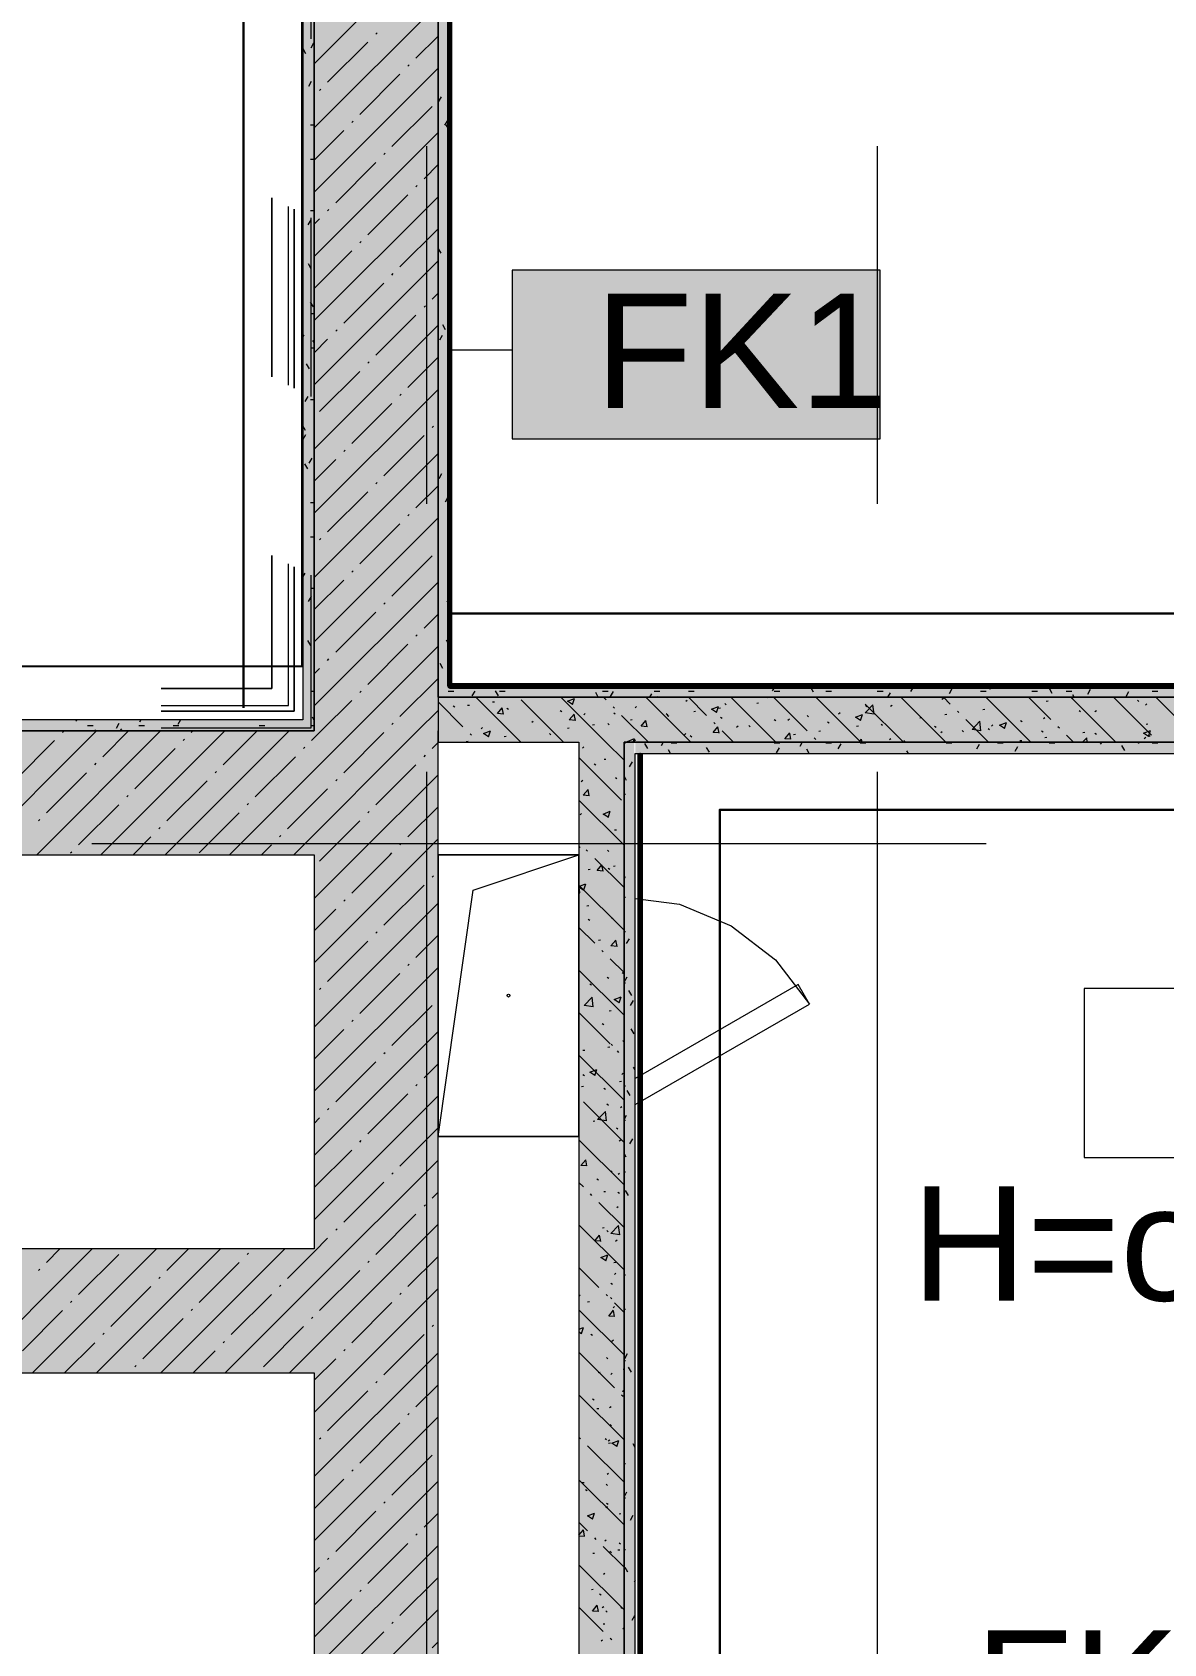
# Model space of a CAD drawing. Header units: millimetres. Extents: x -3817 to 677485, y -22715 to 103890.
# Drawn here: x 41903 to 43911, y 15490 to 18352 of the extents above; entities that cross this region are included whole.
import ezdxf

# ---------------------------------------------------------------- set-up
doc = ezdxf.new("R2010")
doc.units = ezdxf.units.MM
doc.layers.add('PDF _Геометрия', color=7, linetype='Continuous', true_color=0x1d1d1d)
doc.layers.add('PDF _Сплошная заливка', color=7, linetype='Continuous', true_color=0xffffff)
doc.layers.add('PDF _Текст', color=7, linetype='Continuous')
doc.styles.add('PDF GOST-Common', font='arial.ttf')

msp = doc.modelspace()

# ---------------------------------------------------------------- hatches: boundary and pattern name
at = {"layer": 'PDF _Сплошная заливка', "transparency": 33554559}
for points in [[(46153.3, 17171.3), (46173.3, 17171.3), (46173.3, 17191.3), (42643.3, 17191.3), (42643.3, 17171.3), (45940.2, 17171.3)], [(42953.3, 17091.3), (46153.3, 17091.3), (46153.3, 17171.3), (42623.3, 17171.3), (42623.3, 17091.3), (42873.3, 17091.3)], [(40483.3, 16891.3), (42623.3, 16891.3), (42623.3, 17111.3), (39003.3, 17111.3), (39003.3, 16891.3), (40002.8, 16891.3)], [(42873.3, 14211.3), (42953.3, 14211.3), (42953.3, 17091.3), (42873.3, 17091.3), (42873.3, 15710.7)], [(42953.3, 14231.3), (42973.3, 14231.3), (42971.5, 17091.3), (42953.3, 17091.3), (42953.3, 15710.7)], [(45713.3, 17071.3), (45733.3, 17071.3), (45733.3, 17091.3), (42973.3, 17091.3), (42973.3, 17071.3), (45569.1, 17071.3)], [(42403.3, 14211.3), (42623.3, 14211.3), (42623.3, 16891.3), (42403.3, 16891.3), (42403.3, 15710.7)]]:
    msp.add_hatch(color=256, dxfattribs=at).paths.add_polyline_path(points)

# ---------------------------------------------------------------- linework, layer by layer
msp.add_lwpolyline([(39055.7, 17226.2), (42382.3, 17226.2), (42382.3, 25282.3), (39055.7, 25282.3)], close=True)
at = {"layer": 'PDF _Геометрия', "color": 9, "lineweight": 9, "true_color": 0xc0c0c0}
for points in [[(42403.3, 18611.3), (42403.3, 17111.3), (39155.8, 17111.3), (42403.3, 17111.3), (42403.3, 17131.3), (42403.3, 25311.3)], [(42383.3, 25290.3), (42383.3, 17131.3), (39023.3, 17131.3), (39023.3, 18620.7)], [(42623.3, 18591.3), (42623.3, 17171.3), (42643.3, 17171.3), (46153.3, 17171.3), (46153.3, 16821.3), (45733.3, 16821.3), (45733.3, 17071.3), (45733.3, 17091.3), (42973.3, 17091.3), (42953.3, 17091.3), (45733.3, 17091.3), (45733.3, 16821.3), (45813.3, 16821.3), (46153.3, 16821.3), (46153.3, 16901.3), (46153.3, 17091.3), (46153.3, 17171.3), (42623.3, 17171.3), (42623.3, 18611.3)], [(42982.3, 17071.3), (45713.3, 17071.3), (45713.3, 16801.3), (45733.3, 16801.3), (46173.3, 16801.3), (46173.3, 16821.3), (46173.3, 17171.3), (46173.3, 17191.3), (46173.3, 17192.3), (42643.3, 17192.3)], [(43452.4, 17192.3), (43464.9, 17192.3), (43488, 17192.3), (43521.3, 17192.3), (43563.7, 17192.3), (43614, 17192.3), (43671, 17192.3), (43732.9, 17192.3), (43798.1, 17192.3), (43864.8, 17192.3), (43931.2, 17192.3)], [(44139.6, 17192.3), (44136.4, 17192.3), (44131.1, 17192.3), (44124.1, 17192.3), (44115.7, 17192.3), (44106.3, 17192.3), (44096.6, 17192.3), (44087.1, 17192.3), (44033.2, 17192.3), (43984.5, 17192.3), (43942.6, 17192.3), (43909.1, 17192.3), (43885.2, 17192.3), (43871.7, 17192.3), (43868.7, 17192.3)], [(43869.1, 17192.3), (43877, 17192.3), (43892.1, 17192.3), (43914.2, 17192.3), (43927.4, 17192.3), (43931.8, 17192.3), (43927.4, 17192.3), (43914.4, 17192.3)], [(42623.3, 14211.3), (42623.3, 16891.3), (42623.3, 17091.3), (42873.3, 17091.3), (42873.3, 14211.3)], [(42973.3, 14231.3), (42973.3, 17071.3), (42981.3, 17071.3)], [(40703.3, 14921.3), (40703.3, 15971.3), (42403.3, 15971.3), (42403.3, 14211.3)]]:
    msp.add_lwpolyline(points, dxfattribs=at)
at = {"layer": 'PDF _Геометрия', "color": 231, "lineweight": 30, "true_color": 0xff80c0}
msp.add_lwpolyline([(42277.8, 17152.3), (42277.8, 24852.6)], dxfattribs=at)
at = {"layer": 'PDF _Геометрия', "color": 253, "lineweight": 9, "true_color": 0xaaaaaa}
for points in [[(40553.3, 19474.9), (40553.3, 19334.1), (40553.3, 18611.3), (39003.3, 18611.3), (39003.3, 17111.3), (42403.3, 17111.3), (42403.3, 18611.3), (42403.3, 22511.3), (40853.3, 22511.3), (40853.3, 19774.9)], [(42603.3, 17514.8), (42603.3, 18149.8)], [(43403.3, 17514.8), (43403.3, 18149.8)], [(42603.3, 15451), (42603.3, 17038.5)], [(43403.3, 15451), (43403.3, 17038.5)], [(42008.8, 16911.4), (43596.3, 16911.4)], [(42973.3, 16813.7), (42981.4, 16812.7)], [(42982.3, 16812.5), (43051.6, 16803.4), (43143.3, 16765.4), (43222, 16705.1), (43282.4, 16626.3)]]:
    msp.add_lwpolyline(points, dxfattribs=at)
at = {"layer": 'PDF _Геометрия', "color": 231, "lineweight": 70, "true_color": 0xff80c0}
for points in [[(46173.8, 17190.7), (46173.8, 17191.7), (42644.3, 17191.7), (42644.3, 18590.3), (43024.3, 18590.3), (43024.3, 18591.3), (43024.3, 19811.3), (43023.3, 19811.3), (43023.3, 18591.3), (42644.3, 18591.3)], [(42643.3, 17192.3), (42643.3, 17191.3)], [(42644.3, 17191.3), (42644.3, 17190.7), (46173.3, 17190.7)]]:
    msp.add_lwpolyline(points, dxfattribs=at)
at = {"layer": 'PDF _Геометрия', "color": 7, "lineweight": 9}
for points in [[(42397.9, 18340.3), (42397.9, 18611.3), (42397.9, 18815.1)], [(42643.3, 17191.3), (42644.3, 17191.3), (46173.3, 17191.3), (42644.3, 17191.3), (42643.3, 17191.3), (42643.3, 17192.3), (42643.3, 18578.3), (42643.3, 18591.3)], [(42357.9, 17725.3), (42357.9, 18042.8)], [(42397.9, 17705.3), (42397.9, 18022.8)], [(42643.8, 17788), (42754.7, 17788)], [(42132, 17156.7), (42357.9, 17156.7), (42357.9, 17407.8)], [(42132, 17116.7), (42397.9, 17116.7), (42397.9, 17387.8)], [(42623.3, 17171.3), (42623.3, 17111.3), (42623.3, 17091.3), (42623.3, 17111.3)], [(42623.3, 16391.3), (42685.8, 16828.8), (42873.3, 16891.3)]]:
    msp.add_lwpolyline(points, dxfattribs=at)
at = {"layer": 'PDF _Геометрия', "color": 231, "lineweight": 9, "true_color": 0xff80c0}
for points in [[(42644.3, 18591.3), (42643.3, 18591.3), (42643.3, 18578.3), (42643.3, 17192.3)], [(42643.3, 17191.3), (42644.3, 17191.3)]]:
    msp.add_lwpolyline(points, dxfattribs=at)
at = {"layer": 'PDF _Геометрия', "lineweight": 9}
for points in [[(42403.3, 18296.2), (42623.3, 18516.2)], [(42403.3, 18182.2), (42623.3, 18402.2)], [(42512.8, 18348.7), (42515.1, 18351.1)], [(42584, 18305.9), (42623.3, 18345.1)], [(42427.2, 18263.2), (42498.5, 18334.4)], [(42403.3, 18068.1), (42623.3, 18288.1)], [(42569.8, 18291.7), (42572.2, 18294)], [(42484.3, 18206.1), (42555.5, 18277.4)], [(42413, 18248.9), (42415.3, 18251.3)], [(42541.3, 18149.1), (42612.6, 18220.4)], [(42403.3, 18125.1), (42455.7, 18177.6)], [(42403.3, 17954.1), (42623.3, 18174.1)], [(42470, 18191.9), (42472.4, 18194.3)], [(42441.5, 18049.3), (42512.8, 18120.6)], [(42527, 18134.9), (42529.4, 18137.2)], [(42598.3, 18092.1), (42623.3, 18117)], [(42403.3, 17840), (42623.3, 18060)], [(42498.5, 17992.3), (42569.8, 18063.6)], [(42584, 18077.8), (42586.4, 18080.2)], [(42427.2, 18035.1), (42429.6, 18037.4)], [(42403.3, 18011.1), (42413, 18020.8)], [(42555.5, 17935.3), (42623.3, 18003)], [(42484.3, 17978), (42486.6, 17980.4)], [(42403.3, 17897), (42470, 17963.8)], [(42403.3, 17726), (42623.3, 17946)], [(42541.3, 17921), (42543.6, 17923.4)], [(42455.7, 17835.5), (42527, 17906.8)], [(42612.6, 17878.2), (42623.3, 17888.9)], [(42598.3, 17864), (42600.7, 17866.4)], [(42403.3, 17611.9), (42623.3, 17831.9)], [(42512.8, 17778.5), (42584, 17849.7)], [(42403.3, 17783), (42427.2, 17807)], [(42441.5, 17821.2), (42443.9, 17823.6)], [(42569.8, 17721.4), (42623.3, 17774.9)], [(42413, 17678.7), (42484.3, 17749.9)], [(42498.5, 17764.2), (42500.9, 17766.6)], [(42403.3, 17497.9), (42623.3, 17717.9)], [(42470, 17621.6), (42541.3, 17692.9)], [(42555.5, 17707.2), (42557.9, 17709.5)], [(42527, 17564.6), (42598.3, 17635.9)], [(42612.6, 17650.1), (42614.9, 17652.5)], [(42403.3, 17383.8), (42623.3, 17603.8)], [(42455.7, 17607.4), (42458.1, 17609.7)], [(42403.3, 17554.9), (42441.5, 17593.1)], [(42512.8, 17550.4), (42515.1, 17552.7)], [(42584, 17507.6), (42623.3, 17546.8)], [(42427.2, 17464.8), (42498.5, 17536.1)], [(42403.3, 17269.8), (42623.3, 17489.8)], [(42569.8, 17493.3), (42572.2, 17495.7)], [(42484.3, 17407.8), (42555.5, 17479.1)], [(42413, 17450.6), (42415.3, 17452.9)], [(42541.3, 17350.8), (42612.6, 17422)], [(42403.3, 17326.8), (42455.7, 17379.3)], [(42403.3, 17155.7), (42623.3, 17375.7)], [(42470, 17393.5), (42472.4, 17395.9)], [(42441.5, 17251), (42512.8, 17322.3)], [(42527, 17336.5), (42529.4, 17338.9)], [(42598.3, 17293.7), (42623.3, 17318.7)], [(42252.9, 16891.3), (42472.9, 17111.3), (42623.3, 17261.7)], [(42498.5, 17193.9), (42569.8, 17265.2)], [(42584, 17279.5), (42586.4, 17281.9)], [(42427.2, 17236.7), (42429.6, 17239.1)], [(42403.3, 17212.8), (42413, 17222.5)], [(42555.5, 17136.9), (42623.3, 17204.7)], [(42484.3, 17179.7), (42486.6, 17182.1)], [(42367, 16891.3), (42587, 17111.3), (42623.3, 17147.6)], [(42398.7, 17094.2), (42415.9, 17111.3), (42470, 17165.4)], [(42541.3, 17122.7), (42543.6, 17125)], [(41796.7, 16891.3), (42016.7, 17111.3)], [(41871.2, 17022.9), (41942.5, 17094.2)], [(41910.8, 16891.3), (42130.8, 17111.3)], [(41956.8, 17108.4), (41959.1, 17110.8)], [(42024.8, 16891.3), (42244.8, 17111.3)], [(42028.1, 17065.6), (42073.8, 17111.3)], [(42138.9, 16891.3), (42358.9, 17111.3)], [(42170.6, 17094.2), (42173, 17096.5)], [(42184.9, 17108.4), (42187.8, 17111.3)], [(42241.9, 17051.4), (42301.9, 17111.3)], [(42455.7, 17037.1), (42527, 17108.4)], [(42612.6, 17079.9), (42623.3, 17090.6)], [(42085.1, 17008.6), (42156.4, 17079.9)], [(42298.9, 16994.4), (42370.2, 17065.6)], [(42384.5, 17079.9), (42386.8, 17082.3)], [(42598.3, 17065.6), (42600.7, 17068)], [(41928.3, 16965.9), (41999.5, 17037.1)], [(42013.8, 17051.4), (42016.2, 17053.8)], [(42227.6, 17037.1), (42230, 17039.5)], [(42403.3, 16813.6), (42481, 16891.3), (42623.3, 17033.6)], [(42512.8, 16980.1), (42584, 17051.4)], [(42142.1, 16951.6), (42213.4, 17022.9)], [(42356, 16937.3), (42427.2, 17008.6)], [(42441.5, 17022.9), (42443.9, 17025.2)], [(41985.3, 16908.8), (42056.6, 16980.1)], [(42070.8, 16994.4), (42073.2, 16996.7)], [(42284.7, 16980.1), (42287, 16982.5)], [(42569.8, 16923.1), (42623.3, 16976.6)], [(41914, 16951.6), (41916.4, 16954)], [(42199.1, 16894.6), (42270.4, 16965.9)], [(42413, 16880.3), (42424, 16891.3), (42484.3, 16951.6)], [(42498.5, 16965.9), (42500.9, 16968.2)], [(42081.9, 16891.3), (42113.6, 16923.1)], [(42127.9, 16937.3), (42130.2, 16939.7)], [(42341.7, 16923.1), (42344.1, 16925.5)], [(42403.3, 16699.5), (42595.1, 16891.3), (42623.3, 16919.5)], [(41971, 16894.6), (41973.4, 16896.9)], [(42310, 16891.3), (42327.4, 16908.8)], [(42470, 16823.3), (42538.1, 16891.3), (42541.3, 16894.6)], [(42555.5, 16908.8), (42557.9, 16911.2)], [(42527, 16766.3), (42598.3, 16837.5)], [(42612.6, 16851.8), (42614.9, 16854.2)], [(42403.3, 16585.5), (42623.3, 16805.5)], [(42455.7, 16809), (42458.1, 16811.4)], [(42403.3, 16756.6), (42441.5, 16794.8)], [(42512.8, 16752), (42515.1, 16754.4)], [(42584, 16709.2), (42623.3, 16748.5)], [(42427.2, 16666.5), (42498.5, 16737.8)], [(42403.3, 16471.4), (42623.3, 16691.4)], [(42569.8, 16695), (42572.2, 16697.4)], [(42484.3, 16609.4), (42555.5, 16680.7)], [(42413, 16652.2), (42415.3, 16654.6)], [(42541.3, 16552.4), (42612.6, 16623.7)], [(42403.3, 16528.5), (42455.7, 16580.9)], [(42403.3, 16357.4), (42623.3, 16577.4)], [(42470, 16595.2), (42472.4, 16597.6)], [(42441.5, 16452.6), (42512.8, 16523.9)], [(42527, 16538.2), (42529.4, 16540.5)], [(42598.3, 16495.4), (42623.3, 16520.4)], [(42403.3, 16243.3), (42623.3, 16463.3)], [(42498.5, 16395.6), (42569.8, 16466.9)], [(42584, 16481.1), (42586.4, 16483.5)], [(42427.2, 16438.4), (42429.6, 16440.7)], [(42403.3, 16414.4), (42413, 16424.1)], [(42555.5, 16338.6), (42623.3, 16406.3)], [(42484.3, 16381.3), (42486.6, 16383.7)], [(42245.3, 15971.3), (42403.3, 16129.3), (42623.3, 16349.3)], [(42403.3, 16300.4), (42470, 16367.1)], [(42541.3, 16324.3), (42543.6, 16326.7)], [(42455.7, 16238.8), (42527, 16310.1)], [(42612.6, 16281.6), (42623.3, 16292.3)], [(42598.3, 16267.3), (42600.7, 16269.7)], [(42359.4, 15971.3), (42403.3, 16015.2), (42623.3, 16235.2)], [(42512.8, 16181.8), (42584, 16253)], [(42356, 16139), (42403.3, 16186.3), (42427.2, 16210.3)], [(42441.5, 16224.5), (42443.9, 16226.9)], [(41789.1, 15971.3), (42009.1, 16191.3)], [(41903.2, 15971.3), (42123.2, 16191.3)], [(41928.3, 16167.5), (41952.1, 16191.3)], [(41985.3, 16110.5), (42056.6, 16181.8)], [(42017.2, 15971.3), (42237.2, 16191.3)], [(42131.3, 15971.3), (42351.3, 16191.3)], [(42142.1, 16153.3), (42180.2, 16191.3)], [(42284.7, 16181.8), (42287, 16184.1)], [(42569.8, 16124.7), (42623.3, 16178.2)], [(41914, 16153.3), (41916.4, 16155.6)], [(42127.9, 16139), (42130.2, 16141.4)], [(42199.1, 16096.2), (42270.4, 16167.5)], [(42413, 16082), (42484.3, 16153.3)], [(42498.5, 16167.5), (42500.9, 16169.9)], [(42042.3, 16053.5), (42113.6, 16124.7)], [(42341.7, 16124.7), (42344.1, 16127.1)], [(42403.3, 15901.2), (42623.3, 16121.2)], [(42555.5, 16110.5), (42557.9, 16112.9)], [(41971, 16096.2), (41973.4, 16098.6)], [(42184.9, 16082), (42187.2, 16084.3)], [(42256.2, 16039.2), (42327.4, 16110.5)], [(42470, 16024.9), (42541.3, 16096.2)], [(41885.5, 16010.7), (41956.8, 16082)], [(42099.3, 15996.4), (42170.6, 16067.7)], [(42398.7, 16067.7), (42401.1, 16070.1)], [(42612.6, 16053.5), (42614.9, 16055.8)], [(42028.1, 16039.2), (42030.4, 16041.6)], [(42241.9, 16024.9), (42244.3, 16027.3)], [(42313.2, 15982.2), (42384.5, 16053.5)], [(42527, 15967.9), (42598.3, 16039.2)], [(41960.2, 15971.3), (42013.8, 16024.9)], [(42188.3, 15971.3), (42227.6, 16010.7)], [(42403.3, 15787.1), (42623.3, 16007.1)], [(42455.7, 16010.7), (42458.1, 16013.1)], [(42085.1, 15982.2), (42087.5, 15984.5)], [(42403.3, 15958.2), (42441.5, 15996.4)], [(42512.8, 15953.7), (42515.1, 15956)], [(42584, 15910.9), (42623.3, 15950.1)], [(42427.2, 15868.1), (42498.5, 15939.4)], [(42403.3, 15673.1), (42623.3, 15893.1)], [(42569.8, 15896.6), (42572.2, 15899)], [(42413, 15853.9), (42415.3, 15856.2)], [(42484.3, 15811.1), (42555.5, 15882.4)], [(42470, 15796.8), (42472.4, 15799.2)], [(42541.3, 15754.1), (42612.6, 15825.4)], [(42403.3, 15730.1), (42455.7, 15782.6)], [(42403.3, 15559), (42623.3, 15779)], [(42527, 15739.8), (42529.4, 15742.2)], [(42441.5, 15654.3), (42512.8, 15725.6)], [(42598.3, 15697.1), (42623.3, 15722)], [(42584, 15682.8), (42586.4, 15685.2)], [(42403.3, 15445), (42623.3, 15665)], [(42498.5, 15597.3), (42569.8, 15668.5)], [(42427.2, 15640), (42429.6, 15642.4)], [(42403.3, 15616.1), (42413, 15625.8)], [(42555.5, 15540.2), (42623.3, 15608)], [(42484.3, 15583), (42486.6, 15585.4)], [(42403.3, 15502), (42470, 15568.7)], [(42403.3, 15330.9), (42623.3, 15550.9)], [(42455.7, 15440.4), (42527, 15511.7)], [(42541.3, 15526), (42543.6, 15528.3)], [(42612.6, 15483.2), (42623.3, 15493.9)]]:
    msp.add_lwpolyline(points, dxfattribs=at)
at = {"layer": 'PDF _Геометрия', "color": 253, "lineweight": 9, "true_color": 0x9b9b9b}
for points in [[(42388.8, 18314), (42383.8, 18322.7)], [(42402.3, 18332.7), (42397.3, 18324)], [(42398.2, 18264.7), (42393.2, 18256)], [(42623.4, 18273.4), (42623.3, 18273.6)], [(42628.7, 18237.2), (42623.7, 18228.5)], [(42640.9, 18248.6), (42643.3, 18248.6)], [(42397.1, 18187.7), (42403.3, 18187.7)], [(42639.9, 18195.6), (42634.9, 18186.9)], [(42642.7, 18179), (42637.7, 18187.7)], [(42640.9, 18187.7), (42643.3, 18187.7)], [(42397.1, 18126.7), (42403.3, 18126.7)], [(42640.9, 18096.2), (42643.3, 18096.2)], [(42397.1, 18035.3), (42403.3, 18035.3)], [(42397.2, 18019), (42392.1, 18010.3)], [(42628.5, 17959.7), (42623.5, 17968.4)], [(42398.1, 17932.2), (42393, 17940.9)], [(42623.6, 17923.4), (42623.3, 17922.9)], [(42640.9, 17913.3), (42643.3, 17913.3)], [(42402.1, 17864.2), (42397.1, 17872.9)], [(42397.1, 17852.4), (42403.3, 17852.4)], [(42636.7, 17823.6), (42631.7, 17832.3)], [(42640.9, 17852.4), (42643.3, 17852.4)], [(42384.9, 17814.9), (42383.3, 17812)], [(42403.3, 17801.2), (42401.2, 17804.8)], [(42630.6, 17813.8), (42625.6, 17805.1)], [(42397.1, 17791.4), (42403.3, 17791.4)], [(42395.1, 17754.5), (42390, 17763.2)], [(42640.9, 17760.9), (42643.3, 17760.9)], [(42383.9, 17712.8), (42383.3, 17714)], [(42392, 17705.2), (42386.9, 17696.5)], [(42397.1, 17700), (42403.3, 17700)], [(42388, 17644.8), (42383.3, 17653)], [(42387.9, 17637.2), (42383.3, 17629.1)], [(42392.1, 17576.8), (42387, 17585.5)], [(42399, 17595.5), (42394, 17586.8)], [(42640.9, 17578.1), (42643.3, 17578.1)], [(42629.5, 17568), (42624.5, 17559.3)], [(42397.1, 17517.1), (42403.3, 17517.1)], [(42640.7, 17526.4), (42635.7, 17517.7)], [(42640.9, 17517.1), (42643.3, 17517.1)], [(42397.1, 17456.1), (42403.3, 17456.1)], [(42643.3, 17446.5), (42640.9, 17450.5)], [(42640.9, 17425.7), (42643.3, 17425.7)], [(42643.3, 17408.9), (42642.7, 17408)], [(42386.8, 17391.4), (42383.3, 17385.3)], [(42398, 17349.8), (42392.9, 17341.1)], [(42397.1, 17364.7), (42403.3, 17364.7)], [(42643.3, 17348), (42638.7, 17340)], [(42397.2, 17263), (42392.2, 17271.7)], [(42643, 17264.1), (42638, 17272.8)], [(42631.8, 17222.5), (42626.8, 17231.2)], [(42640.9, 17242.8), (42643.3, 17242.8)], [(42397.1, 17181.8), (42403.3, 17181.8)], [(42640.9, 17181.8), (42643.3, 17181.8), (42651, 17181.8)], [(42688.3, 17182.2), (42683.3, 17173.4)], [(42730.3, 17173.8), (42725.3, 17182.5)], [(42732.4, 17181.8), (42742.4, 17181.8)], [(42907.7, 17171.3), (42903, 17179.5)], [(42915.3, 17181.8), (42925.3, 17181.8)], [(42934.1, 17181.1), (42929, 17172.3)], [(43002.1, 17177), (42998.8, 17171.3)], [(43006.7, 17181.8), (43016.8, 17181.8)], [(43013.3, 17171.3), (43012.7, 17172.4)], [(43067.7, 17181.8), (43077.7, 17181.8)], [(43221.4, 17191.1), (43216.4, 17182.4)], [(43220.1, 17181.8), (43230.1, 17181.8)], [(43248.2, 17191.2), (43248.1, 17191.3)], [(43289.8, 17180), (43284.8, 17188.7)], [(43311.5, 17181.8), (43321.6, 17181.8)], [(43402.9, 17181.8), (43413, 17181.8)], [(43425.5, 17178.9), (43421.2, 17171.3)], [(43467.2, 17190), (43462.1, 17181.3)], [(43535.2, 17185.9), (43530.2, 17177.2)], [(43585.8, 17181.8), (43595.9, 17181.8)], [(43603.6, 17185.2), (43600.1, 17191.3)], [(43671.6, 17189.3), (43670.5, 17191.3)], [(43677.3, 17181.8), (43687.3, 17181.8)], [(43713.3, 17178.1), (43708.3, 17186.9)], [(43738.2, 17181.8), (43748.3, 17181.8)], [(43752.4, 17171.3), (43749.9, 17175.7)], [(43780.9, 17184.8), (43775.9, 17176.1)], [(43849, 17180.8), (43843.9, 17172.1)], [(43849.3, 17186.3), (43846.4, 17191.3)], [(43890.6, 17181.8), (43900.7, 17181.8)], [(41982, 17128.8), (41980.5, 17131.3)], [(42000.9, 17120.9), (42010.9, 17120.9)], [(42056.7, 17124.5), (42051.7, 17115.8)], [(42062.5, 17111.3), (42060.2, 17115.2)], [(42092.3, 17120.9), (42102.4, 17120.9)], [(42095.9, 17131.3), (42093.3, 17126.9)], [(42153.3, 17120.9), (42163.3, 17120.9)], [(42166.3, 17131.3), (42161.3, 17122.8)], [(42305.7, 17120.9), (42315.7, 17120.9)], [(42397.1, 17120.9), (42403.3, 17120.9)], [(42403.3, 17130.7), (42402.9, 17131.3), (42400.4, 17135.7)], [(42015.1, 17113.3), (42013.9, 17111.3)], [(42260.8, 17112.2), (42260.3, 17111.3)], [(42953.3, 17090.4), (42955.8, 17090.4)], [(42995.4, 17080.4), (42990.4, 17089.1)], [(43023, 17091.3), (43019.4, 17085)], [(43037.2, 17090.4), (43047.2, 17090.4)], [(43220.1, 17090.4), (43230.1, 17090.4)], [(43269.4, 17091.3), (43265.1, 17083.9)], [(43311.5, 17090.4), (43321.6, 17090.4)], [(43338.2, 17088.5), (43333.1, 17079.8)], [(43372.5, 17090.4), (43382.5, 17090.4)], [(43377.2, 17089.7), (43376.2, 17091.3)], [(43524.9, 17090.4), (43534.9, 17090.4)], [(43583.9, 17087.4), (43578.9, 17078.7)], [(43616.3, 17090.4), (43626.4, 17090.4)], [(43707.7, 17090.4), (43717.8, 17090.4)], [(43800.6, 17087.8), (43798.6, 17091.3)], [(43867.7, 17091.3), (43866.2, 17088.8)], [(43890.6, 17090.4), (43900.7, 17090.4)], [(43035.8, 17071.3), (43032, 17078)], [(43105.1, 17073.4), (43100, 17082.1)], [(43228.5, 17081.5), (43223.5, 17072.7)], [(43282.2, 17071.3), (43277.7, 17079.1)], [(43458.2, 17071.3), (43455.4, 17076.1)], [(43651.9, 17083.3), (43646.9, 17074.6)], [(43842.3, 17076.6), (43837.2, 17085.3)], [(42957.8, 17023.5), (42953.3, 17031.5)], [(42967.5, 17056.2), (42962.5, 17047.4)], [(42953.3, 16999), (42955.8, 16999)], [(42955.3, 16852.1), (42953.3, 16848.6)], [(42953.3, 16816.1), (42955.8, 16816.1)], [(42953.3, 16755.1), (42955.8, 16755.1)], [(42962.3, 16742.4), (42957.3, 16733.7)], [(42973.3, 16692), (42973.2, 16692.1)], [(42958.3, 16674.3), (42953.3, 16665.7)], [(42953.3, 16663.7), (42955.8, 16663.7)], [(42967.1, 16641.7), (42962.1, 16650.5)], [(42969.4, 16632.7), (42964.4, 16624)], [(42971.2, 16573.7), (42966.2, 16582.4)], [(42973.3, 16509.2), (42970.2, 16514.4)], [(42953.3, 16480.8), (42955.8, 16480.8)], [(42964.1, 16464), (42959.1, 16472.8)], [(42957.2, 16428.6), (42953.3, 16421.9)], [(42953.3, 16419.8), (42955.8, 16419.8)], [(42968.3, 16387), (42963.3, 16378.3)], [(42957, 16354.4), (42953.3, 16360.9)], [(42953.3, 16328.4), (42955.8, 16328.4)], [(42961.1, 16286.3), (42956.1, 16295.1)], [(42953.3, 16145.5), (42955.8, 16145.5)], [(42953.3, 16084.5), (42955.8, 16084.5)], [(42959.1, 16005.2), (42954, 15996.5)], [(42953.3, 15993.1), (42955.8, 15993.1)], [(42966.3, 15972.6), (42961.3, 15981.3)], [(42973.3, 15838.6), (42969.4, 15845.2)], [(42953.3, 15810.2), (42955.8, 15810.2)], [(42958, 15759.4), (42953.3, 15751.3)], [(42953.3, 15749.3), (42955.8, 15749.3)], [(42969.1, 15717.8), (42964.1, 15709.1)], [(42953.3, 15657.8), (42955.8, 15657.8)], [(42960.3, 15617.2), (42955.3, 15625.9)], [(42973.3, 15603.1), (42971.2, 15599.4)], [(42972.1, 15540.1), (42967.1, 15531.4)]]:
    msp.add_lwpolyline(points, dxfattribs=at)
at = {"layer": 'PDF _Геометрия', "color": 7, "lineweight": 9}
for points in [[(42327.9, 18057.8), (42327.9, 17740.3)], [(42367.9, 18037.8), (42367.9, 17720.3)], [(43407.8, 17929.9), (42754.7, 17929.9), (42754.7, 17629.9), (43407.8, 17629.9)], [(42327.9, 17186.7), (42132, 17186.7), (42327.9, 17186.7), (42327.9, 17422.8)], [(42367.9, 17146.7), (42132, 17146.7), (42367.9, 17146.7), (42367.9, 17402.8)], [(42953.3, 14231.3), (42953.3, 17091.3)], [(42873.3, 16891.3), (42873.3, 16391.3), (42623.3, 16391.3), (42623.3, 16891.3)], [(42873.3, 16891.3), (42623.3, 16891.3), (42623.3, 16391.3), (42873.3, 16391.3)], [(44423.4, 16653.8), (43770.2, 16653.8), (43770.2, 16353.8), (44423.4, 16353.8)]]:
    msp.add_lwpolyline(points, close=True, dxfattribs=at)
at = {"layer": 'PDF _Геометрия', "color": 171, "lineweight": 30, "true_color": 0x8080ff}
msp.add_lwpolyline([(42644.3, 17319.9), (46344.3, 17319.9), (46344.3, 13757.1)], dxfattribs=at)
at = {"layer": 'PDF _Геометрия', "color": 252, "lineweight": 9, "true_color": 0x878787}
for points in [[(42667.4, 17118.9), (42623.3, 17163)], [(42650.3, 17155.7), (42653.1, 17153.9)], [(42675.5, 17156.9), (42678.8, 17157.3)], [(42770.3, 17091.3), (42690.3, 17171.3)], [(42720, 17162.8), (42723.3, 17163.2)], [(42739.3, 17141.1), (42728.7, 17142.1), (42737.3, 17152.3)], [(42739.3, 17141.1), (42737.3, 17152.3)], [(42745.2, 17151.7), (42748, 17149.9)], [(42845.8, 17091.3), (42770.5, 17166.6)], [(42840.1, 17147.7), (42842.9, 17145.9)], [(42953.3, 17059.3), (42921.2, 17091.3), (42841.2, 17171.3)], [(42862, 17158.4), (42853.2, 17164.4), (42865.6, 17169.1)], [(42862, 17158.4), (42865.7, 17169.1)], [(42921.4, 17166.6), (42916.7, 17171.3)], [(42936.5, 17151.6), (42934, 17154.1)], [(42935, 17143.7), (42937.8, 17141.9)], [(42973, 17152.5), (42975.7, 17154.6)], [(43072.1, 17091.3), (42992.1, 17171.3)], [(43062.8, 17163.9), (43065.5, 17165.9)], [(43099.9, 17139), (43067.6, 17171.3)], [(43077, 17145.8), (43080.3, 17146.2)], [(43117.6, 17144.2), (43108.7, 17150.1), (43121.2, 17154.9)], [(43117.6, 17144.1), (43121.2, 17154.9)], [(43121.5, 17151.7), (43124.8, 17152.1)], [(43132.1, 17160.1), (43134.5, 17157.9)], [(43222.9, 17091.3), (43142.9, 17171.3)], [(43188.8, 17160.5), (43192.2, 17161)], [(43201.7, 17171.3), (43207.4, 17170.5)], [(43207.4, 17170.4), (43207.3, 17171.3)], [(43278.4, 17111.3), (43218.4, 17171.3)], [(43373.8, 17091.3), (43293.8, 17171.3)], [(43334.1, 17141.9), (43336.8, 17144)], [(43397.2, 17141), (43381.3, 17143.5), (43395.2, 17157.9)], [(43449.3, 17091.3), (43381.5, 17159.1)], [(43382, 17156.7), (43384.5, 17154.4)], [(43397.2, 17141), (43395.2, 17157.9)], [(43426.4, 17155.3), (43429.1, 17157.3)], [(43524.7, 17091.3), (43444.7, 17171.3)], [(43517.7, 17167.8), (43520.4, 17169.8)], [(43532.4, 17159.1), (43520.2, 17171.3)], [(43547.5, 17144), (43545, 17146.5)], [(43590.3, 17149.4), (43593.7, 17149.8)], [(43675.6, 17091.3), (43595.6, 17171.3)], [(43710.9, 17131.4), (43671, 17171.3)], [(43702.6, 17164.2), (43706, 17164.6)], [(43826.4, 17091.3), (43746.4, 17171.3)], [(43747.1, 17170.1), (43750.5, 17170.5)], [(43761, 17147.9), (43763.5, 17145.6)], [(43789, 17145.8), (43791.7, 17147.9)], [(43889.5, 17103.8), (43821.9, 17171.3)], [(43864.7, 17165.7), (43867.2, 17163.4)], [(43878.8, 17157.2), (43881.5, 17159.3)], [(43977.3, 17091.3), (43897.3, 17171.3)], [(42699.6, 17115.3), (42702.2, 17117.3)], [(42789.4, 17126.7), (42792, 17128.7)], [(42852.9, 17116.3), (42856.2, 17116.7)], [(42866.9, 17130), (42856.2, 17130.9), (42864.8, 17141.1)], [(42866.9, 17130), (42864.8, 17141.1)], [(42881.7, 17140), (42884.4, 17142)], [(42897.4, 17122.1), (42900.7, 17122.6)], [(42924.7, 17124.5), (42927.1, 17122.3)], [(42996.7, 17091.3), (42949.1, 17139)], [(42964.7, 17131), (42968, 17131.4)], [(42994.4, 17118.8), (42983.8, 17119.8), (42992.3, 17130)], [(42994.4, 17118.8), (42992.3, 17129.9)], [(43028.4, 17142.3), (43030.8, 17140.1)], [(43029.9, 17139.6), (43032.8, 17137.8)], [(43121.9, 17107.7), (43111.3, 17108.6), (43119.9, 17118.8)], [(43115, 17123.9), (43112.5, 17126.4)], [(43121.9, 17107.6), (43119.9, 17118.8)], [(43124.8, 17135.6), (43127.7, 17133.8)], [(43153, 17118), (43155.7, 17120.1)], [(43174.7, 17121.1), (43177.1, 17118.8)], [(43219.8, 17131.6), (43222.6, 17129.8)], [(43244.3, 17130.6), (43246.9, 17132.6)], [(43278.3, 17138.9), (43280.8, 17136.6)], [(43314.7, 17127.6), (43317.5, 17125.8)], [(43373.1, 17129.9), (43364.2, 17135.9), (43376.7, 17140.7)], [(43366.2, 17119.9), (43369.5, 17120.3)], [(43373.1, 17129.9), (43376.7, 17140.6)], [(43409.6, 17123.6), (43412.4, 17121.8)], [(43478.5, 17134.7), (43481.8, 17135.1)], [(43504.5, 17119.6), (43507.3, 17117.8)], [(43523, 17140.5), (43526.3, 17141)], [(43600.2, 17091.3), (43560.1, 17131.4)], [(43586.9, 17111.6), (43571.1, 17114.1), (43585, 17128.5)], [(43586.9, 17111.6), (43585, 17128.5)], [(43599.4, 17115.6), (43602.2, 17113.8)], [(43605.4, 17120), (43608, 17122)], [(43628.6, 17115.7), (43619.8, 17121.6), (43632.2, 17126.4)], [(43628.6, 17115.6), (43632.2, 17126.4)], [(43657.3, 17130.1), (43659.8, 17127.8)], [(43697.7, 17133.3), (43700.4, 17135.4)], [(43726, 17116.4), (43723.5, 17118.9)], [(43880, 17123.6), (43883.3, 17124)], [(42673.2, 17092.6), (42676.6, 17093.1)], [(42682.5, 17103.8), (42680, 17106.3)], [(42712.6, 17101.1), (42703.8, 17107), (42716.2, 17111.8)], [(42712.7, 17101), (42716.3, 17111.8)], [(42740.6, 17101.5), (42743.9, 17101.9)], [(42821, 17106.7), (42823.5, 17104.5)], [(42961.4, 17091.3), (42959.3, 17092.8), (42971.8, 17097.6)], [(42969.7, 17091.3), (42971.8, 17097.5)], [(42970.8, 17093.3), (42973.5, 17095.4)], [(43060.6, 17104.7), (43063.3, 17106.8)], [(43071, 17103.3), (43073.4, 17101)], [(43147.6, 17091.3), (43127.6, 17111.3)], [(43249.4, 17096.5), (43238.8, 17097.4), (43247.4, 17107.7)], [(43249.5, 17096.5), (43247.4, 17107.6)], [(43254.4, 17105.2), (43257.7, 17105.6)], [(43293.5, 17096.2), (43291, 17098.8)], [(43298.9, 17111), (43302.2, 17111.5)], [(43370.6, 17091.3), (43374.9, 17096.5)], [(43375.9, 17091.3), (43374.9, 17096.5)], [(43424.3, 17096.1), (43426.9, 17098.1)], [(43449.9, 17094.5), (43452.4, 17092.2)], [(43515.6, 17108.6), (43518.2, 17110.6)], [(43553.6, 17112.3), (43556.1, 17110)], [(43655.9, 17094.1), (43659.2, 17094.5)], [(43694.3, 17111.6), (43697.1, 17109.8)], [(43700.4, 17099.9), (43703.7, 17100.4)], [(43751, 17091.3), (43738.6, 17103.8)], [(43767.3, 17091.3), (43774.7, 17099.1)], [(43767.7, 17108.8), (43771, 17109.2)], [(43775.6, 17091.3), (43774.7, 17099)], [(43789.2, 17107.6), (43792.1, 17105.8)], [(43884.1, 17101.4), (43875.3, 17107.4), (43887.7, 17112.2)], [(43876.7, 17098), (43879.3, 17100.1)], [(43884.1, 17101.4), (43887.7, 17112.1)], [(43884.1, 17103.6), (43887, 17101.8)], [(42949.1, 16988.1), (42873.6, 17063.6)], [(42879.6, 17080.8), (42882.2, 17082.9)], [(42917.9, 17060.9), (42921.3, 17061.3)], [(42900.4, 17052.8), (42903.2, 17051)], [(42937.9, 17028.9), (42940.7, 17027.1)], [(42877.4, 17021.6), (42880, 17023.7)], [(42891.5, 16996.3), (42880.9, 16997.2), (42889.5, 17007.4)], [(42891.5, 16996.2), (42889.5, 17007.4)], [(42931.5, 17005.5), (42934, 17003.2)], [(42873.3, 16991), (42874.5, 16991.2)], [(42953.3, 16908.4), (42873.3, 16988.4)], [(42875.2, 16962.4), (42877.9, 16964.5)], [(42924.9, 16957.9), (42916.1, 16963.8), (42928.5, 16968.6)], [(42924.9, 16957.8), (42928.5, 16968.6)], [(42936.7, 16935.4), (42940, 16935.9)], [(42873.6, 16912.7), (42873.3, 16913)], [(42873.3, 16903.4), (42875.7, 16905.3)], [(42888.7, 16897.6), (42886.2, 16900.1)], [(42924.1, 16899.4), (42926.6, 16897.1)], [(42889.9, 16865.3), (42893.2, 16865.7)], [(42953.3, 16833), (42901.3, 16885)], [(42916.2, 16862.5), (42905.6, 16863.4), (42914.1, 16873.7)], [(42916.2, 16862.5), (42914.2, 16873.6)], [(42925.3, 16867.6), (42928.1, 16865.8)], [(42934.4, 16871.1), (42937.7, 16871.6)], [(42873.3, 16845.9), (42873.6, 16846.1)], [(42873.3, 16835.1), (42885.2, 16839.7)], [(42875, 16824), (42873.3, 16839.4)], [(42953.3, 16757.6), (42873.3, 16837.6)], [(42873.3, 16834.6), (42881.6, 16828.9)], [(42881.7, 16828.9), (42885.3, 16839.7)], [(42873.3, 16824.3), (42875, 16824.1)], [(42887.6, 16801), (42891, 16801.5)], [(42889.9, 16777.2), (42892.8, 16775.4)], [(42931, 16780.3), (42933.4, 16778.1)], [(42901.3, 16734.2), (42873.3, 16762.2)], [(42908.2, 16739.8), (42911.5, 16740.2)], [(42916.4, 16719.1), (42913.8, 16721.6)], [(42940.9, 16728.8), (42930.2, 16729.7), (42938.8, 16739.9)], [(42940.9, 16728.7), (42938.8, 16739.9)], [(42953.3, 16606.7), (42873.3, 16686.7)], [(42953.3, 16682.2), (42928.9, 16706.5)], [(42892.8, 16662.4), (42895.6, 16660.6)], [(42923.6, 16674.2), (42926.1, 16672)], [(42950.2, 16682.3), (42953, 16680.5)], [(42898.6, 16621.4), (42882.8, 16623.9), (42896.6, 16638.3)], [(42898.6, 16621.4), (42896.7, 16638.3)], [(42944.5, 16628.4), (42935.7, 16634.4), (42948.1, 16639.2)], [(42944.5, 16628.4), (42948.1, 16639.1)], [(42928.9, 16555.6), (42873.3, 16611.3)], [(42926.9, 16614.3), (42930.3, 16614.7)], [(42914.8, 16591.9), (42917.7, 16590.1)], [(42880.2, 16544.2), (42883.5, 16544.6)], [(42924.7, 16550), (42928, 16550.5)], [(42930.4, 16555.2), (42932.9, 16552.9)], [(42944, 16540.5), (42941.5, 16543.1)], [(42951.4, 16560.6), (42953.3, 16562.1)], [(42953.3, 16455.8), (42873.3, 16535.8)], [(42880.2, 16501.1), (42883, 16499.3)], [(42901.3, 16499.5), (42892.4, 16505.5), (42904.9, 16510.2)], [(42901.3, 16499.5), (42904.9, 16510.2)], [(42945.2, 16488.8), (42948.6, 16489.2)], [(42949.2, 16501.4), (42951.9, 16503.5)], [(42877.9, 16479.9), (42881.2, 16480.3)], [(42917.7, 16477.2), (42920.5, 16475.4)], [(42953.3, 16380.4), (42881.2, 16452.5)], [(42922.2, 16418.8), (42906.4, 16421.3), (42920.2, 16435.7)], [(42922.2, 16418.8), (42920.2, 16435.7)], [(42923.1, 16449.1), (42925.6, 16446.8)], [(42947.1, 16442.3), (42949.7, 16444.3)], [(42898.5, 16418.6), (42901.8, 16419.1)], [(42939.8, 16406.7), (42942.6, 16404.9)], [(42953.3, 16305), (42873.3, 16385)], [(42944.9, 16383.1), (42947.6, 16385.1)], [(42887.4, 16338.7), (42876.7, 16339.6), (42885.3, 16349.9)], [(42887.4, 16338.7), (42885.3, 16349.8)], [(42905.1, 16315.8), (42908, 16314)], [(42929.9, 16330), (42932.4, 16327.8)], [(42942.7, 16323.9), (42945.4, 16325.9)], [(42881.2, 16301.7), (42873.3, 16309.6)], [(42896.2, 16286.6), (42893.7, 16289.1)], [(42917.2, 16293.2), (42920.5, 16293.6)], [(42942.6, 16292), (42945.5, 16290.2)], [(42953.3, 16229.6), (42908.8, 16274)], [(42940.6, 16264.7), (42943.2, 16266.7)], [(42953.3, 16154.1), (42873.3, 16234.1)], [(42915, 16228.9), (42918.3, 16229.3)], [(42945.8, 16216.2), (42929.9, 16218.6), (42943.8, 16233.1)], [(42945.8, 16216.2), (42943.8, 16233)], [(42873.3, 16223.4), (42873.8, 16223.5)], [(42912, 16205), (42901.4, 16205.9), (42910, 16216.1)], [(42912, 16204.9), (42910, 16216.1)], [(42922.6, 16223.9), (42925, 16221.7)], [(42938.4, 16205.5), (42941.1, 16207.5)], [(42920.9, 16170), (42912, 16176), (42924.5, 16180.8)], [(42920.9, 16170), (42924.5, 16180.8)], [(42908.8, 16123.1), (42873.3, 16158.7)], [(42935.5, 16167.6), (42938.8, 16168.1)], [(42936.2, 16146.3), (42938.9, 16148.4)], [(42930.1, 16130.6), (42932.9, 16128.8)], [(42873.3, 16110.3), (42875.5, 16108.9)], [(42888.7, 16097.5), (42892.1, 16098)], [(42923.9, 16108.1), (42921.4, 16110.6)], [(42929.4, 16104.9), (42931.9, 16102.6)], [(42934.1, 16087.1), (42936.7, 16089.2)], [(42953.3, 16078.7), (42936.5, 16095.5)], [(42953.3, 16003.2), (42873.3, 16083.2)], [(42936.7, 16071.2), (42926.1, 16072.2), (42934.6, 16082.4)], [(42936.7, 16071.2), (42934.6, 16082.3)], [(42873.3, 16048.8), (42881.2, 16051.9)], [(42873.3, 16044), (42877.6, 16041.1)], [(42877.6, 16041.1), (42881.2, 16051.8)], [(42894.7, 16040.2), (42897.5, 16038.4)], [(42931.9, 16027.9), (42934.6, 16030)], [(42936.5, 15944.6), (42873.3, 16007.8)], [(42922, 15998.8), (42924.5, 15996.5)], [(42907.5, 15972), (42910.8, 15972.5)], [(42929.8, 15968.7), (42932.4, 15970.8)], [(42952, 15977.9), (42953.3, 15978.1)], [(42953.3, 15938.2), (42950.7, 15938.4), (42953.3, 15941.4)], [(42953.3, 15852.4), (42873.3, 15932.4)], [(42897.5, 15925.5), (42900.4, 15923.7)], [(42951.6, 15929.5), (42949.1, 15932)], [(42905.2, 15907.8), (42908.5, 15908.2)], [(42927.6, 15909.6), (42930.3, 15911.6)], [(42876.1, 15854.1), (42873.6, 15856.6)], [(42928.9, 15879.7), (42931.3, 15877.5)], [(42953.3, 15777), (42888.7, 15841.5)], [(42919.6, 15855), (42922.4, 15853.2)], [(42925.4, 15850.4), (42928.1, 15852.4)], [(42925.8, 15846.5), (42929.1, 15847)], [(42940.5, 15840.6), (42931.6, 15846.6), (42944.1, 15851.3)], [(42940.5, 15840.6), (42944.1, 15851.3)], [(42953.3, 15701.5), (42873.3, 15781.5)], [(42879, 15776.4), (42882.3, 15776.8)], [(42921.5, 15773.7), (42924, 15771.4)], [(42923.3, 15791.2), (42925.9, 15793.2)], [(42885, 15764.1), (42887.8, 15762.3)], [(42897.2, 15711.7), (42888.4, 15717.6), (42900.8, 15722.4)], [(42897.2, 15711.6), (42900.8, 15722.4)], [(42921.1, 15732), (42923.8, 15734)], [(42922.5, 15740.2), (42925.3, 15738.4)], [(42944.5, 15721), (42947.9, 15721.5)], [(42888.7, 15690.7), (42873.3, 15706.1)], [(42873.3, 15683), (42881.1, 15692.3)], [(42883.2, 15681.1), (42881.1, 15692.3)], [(42873.3, 15682), (42883.2, 15681.2)], [(42903.8, 15675.6), (42901.3, 15678.1)], [(42953.3, 15626.1), (42916.4, 15663)], [(42919, 15672.8), (42921.6, 15674.8)], [(42942.3, 15656.8), (42945.6, 15657.2)], [(42944.5, 15669.7), (42947.3, 15667.9)], [(42953.3, 15550.6), (42873.3, 15630.6)], [(42897.8, 15650.9), (42901.1, 15651.4)], [(42928.3, 15654.6), (42930.8, 15652.3)], [(42916.8, 15613.6), (42919.4, 15615.7)], [(42895.5, 15586.7), (42898.8, 15587.1)], [(42909.9, 15578.9), (42912.7, 15577.1)], [(42916.4, 15512.1), (42873.3, 15555.2)], [(42907.8, 15547.4), (42897.2, 15548.4), (42905.8, 15558.6)], [(42907.9, 15547.4), (42905.8, 15558.5)], [(42914.6, 15554.4), (42917.3, 15556.5)], [(42921, 15548.5), (42923.5, 15546.2)], [(42947.4, 15555), (42950.2, 15553.2)], [(42916.1, 15525.4), (42919.4, 15525.8)], [(42953.3, 15515.7), (42951.2, 15517.1), (42953.3, 15517.9)], [(42912.5, 15495.2), (42915.1, 15497.3)], [(42931.4, 15497), (42928.9, 15499.6)]]:
    msp.add_lwpolyline(points, dxfattribs=at)
at = {"layer": 'PDF _Геометрия', "color": 96, "lineweight": 70, "true_color": 0x008000}
msp.add_lwpolyline([(42981.3, 17071.3), (42981.3, 14239.3), (42982.3, 14239.3), (43023.3, 14239.3), (43023.3, 14240.3), (42982.3, 14240.3), (42982.3, 17071.3)], dxfattribs=at)
at = {"layer": 'PDF _Геометрия', "color": 96, "lineweight": 9, "true_color": 0x008000}
msp.add_lwpolyline([(42982.3, 17071.3), (42981.3, 17071.3)], dxfattribs=at)
at = {"layer": 'PDF _Геометрия', "color": 231, "lineweight": 30, "true_color": 0xff80c0}
msp.add_lwpolyline([(45573.3, 16971.3), (43123.3, 16971.3), (43123.3, 13153.8), (45573.3, 13153.8)], close=True, dxfattribs=at)
at = {"layer": 'PDF _Геометрия', "color": 9, "lineweight": 9, "true_color": 0xc0c0c0}
msp.add_lwpolyline([(40703.3, 16891.3), (42403.3, 16891.3), (42403.3, 16191.3), (40703.3, 16191.3)], close=True, dxfattribs=at)
at = {"layer": 'PDF _Геометрия', "color": 253, "lineweight": 13, "true_color": 0xaaaaaa}
for points in [[(42982.3, 16453.1), (43282.4, 16626.3), (43262.4, 16661), (42982.3, 16499.3)], [(42981.5, 16498.8), (42973.3, 16494.1)], [(42973.3, 16447.9), (42981.5, 16452.6)]]:
    msp.add_lwpolyline(points, dxfattribs=at)
at = {"layer": 'PDF _Геометрия', "color": 7, "lineweight": 9}
msp.add_circle((42748.3, 16641.3), 2.5, dxfattribs=at)
at = {"layer": 'PDF _Сплошная заливка', "lineweight": 35, "transparency": 33554559}
for points in [[(42403.3, 17131.3), (42403.3, 25311.3), (42383.3, 17131.3), (42383.3, 25311.3)], [(42623.3, 17111.3), (42623.3, 18611.3), (42403.3, 17111.3), (42403.3, 18611.3)], [(42643.3, 17171.3), (42643.3, 18591.3), (42623.3, 17171.3), (42623.3, 18591.3)], [(39023.3, 17111.3), (42403.3, 17111.3), (39023.3, 17131.3), (42403.3, 17131.3)], [(40703.3, 15971.3), (42403.3, 15971.3), (40703.3, 16191.3), (42403.3, 16191.3)]]:
    msp.add_solid(points, dxfattribs=at)
at = {"layer": 'PDF _Сплошная заливка', "lineweight": 9, "transparency": 33554559}
msp.add_solid([(43407.8, 17929.9), (42754.7, 17929.9), (43407.8, 17629.9), (42754.7, 17629.9)], dxfattribs=at)
at = {"layer": 'PDF _Сплошная заливка', "color": 96, "lineweight": 35, "true_color": 0x008000, "transparency": 33554559}
msp.add_solid([(42981.3, 14239.3), (42982.3, 14240.3), (42981.3, 15710.7)], dxfattribs=at)

# ---------------------------------------------------------------- texts
at = {"layer": 'PDF _Текст', "insert": (42901.8, 17786.5), "char_height": 203.2, "attachment_point": 4, "style": 'PDF GOST-Common'}
msp.add_mtext('FK1', dxfattribs=at)
at = {"layer": 'PDF _Текст', "color": 250, "true_color": 0x3c3c3c, "char_height": 203.2, "attachment_point": 4, "style": 'PDF GOST-Common'}
for s, insert in [('Н=от 1800мм', (43463.4, 16199.8)), ('FK2', (43575.9, 15412.6))]:
    msp.add_mtext(s, dxfattribs=dict(at, insert=insert))

doc.saveas('drawing.dxf')
